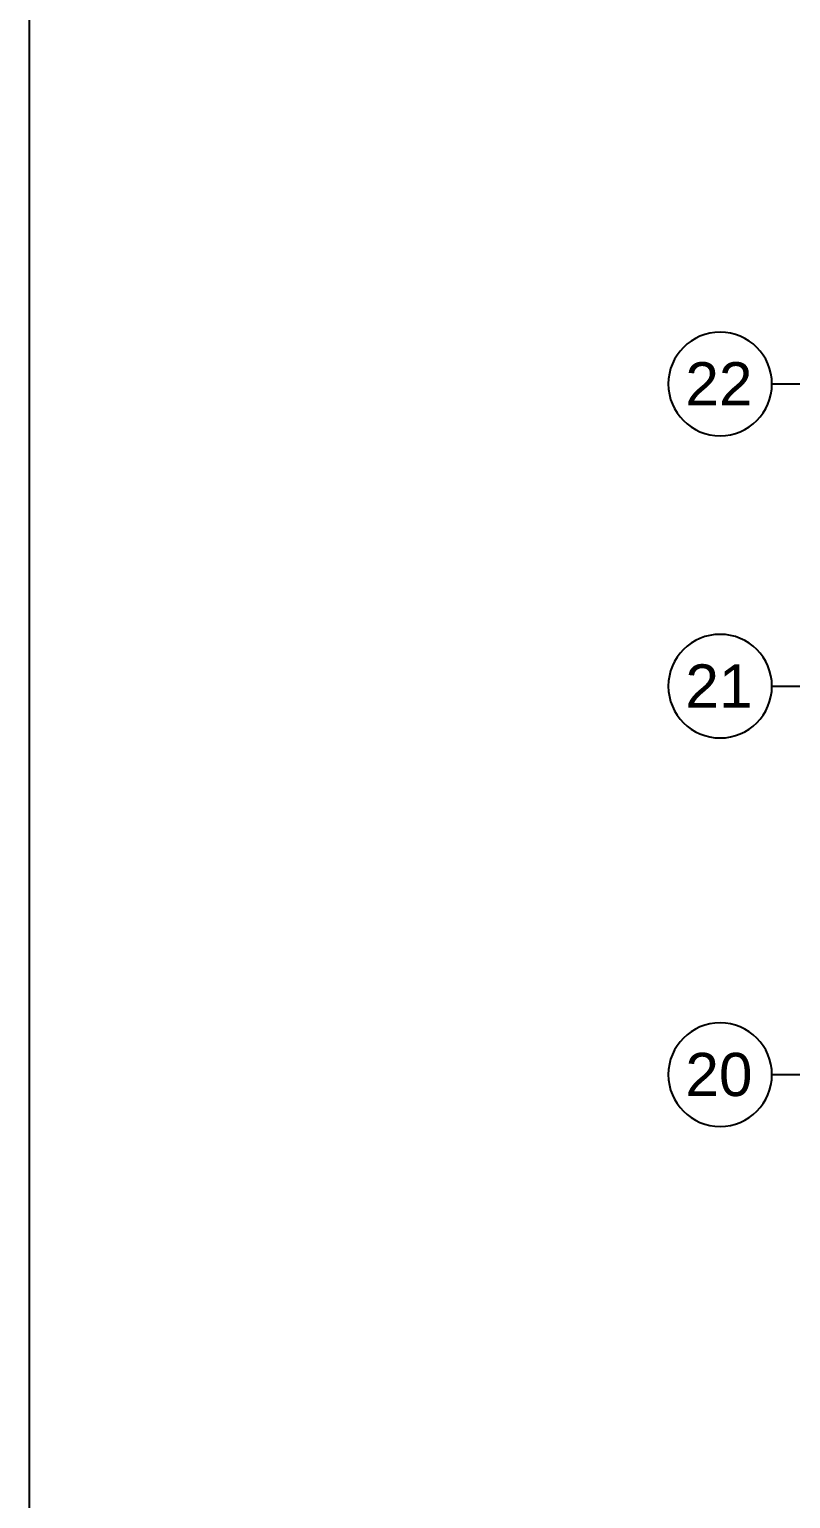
# Model space of a CAD drawing. Header units: millimetres. Extents: x -379292 to 1221486, y 92049 to 447512.
# Drawn here: x 43048 to 51864, y 235708 to 252726 of the extents above; entities that cross this region are included whole.
import ezdxf
from ezdxf.enums import TextEntityAlignment as Align

# ---------------------------------------------------------------- set-up
doc = ezdxf.new("R2010")
doc.units = ezdxf.units.MM
doc.linetypes.add('CENTER', pattern=[2, 1.25, -0.25, 0.25, -0.25])
for name, color, linetype in [('05_AXIS', 211, 'CENTER'), ('05_AXIS NAME', 7, 'Continuous'), ('05_HATCH SOLID-2', 253, 'Continuous')]:
    doc.layers.add(name, color=color, linetype=linetype)
doc.styles.add('YAZI-5', font='arial.ttf', dxfattribs={"height": 5})

# ---------------------------------------------------------------- blocks, each defined once
blk = doc.blocks.new('AWAKS ADI')
at = {"layer": '05_AXIS NAME', "color": 2}
blk.add_circle((0, 0), 6, dxfattribs=at)
at = {"layer": '05_AXIS NAME', "style": 'YAZI-5'}
blk.add_attdef('AKSADI', text='', height=5, dxfattribs=at).set_placement((0, 0), align=Align.MIDDLE_CENTER)
blk = doc.blocks.new('202_Aks')
at = {"layer": '05_AXIS', "ltscale": 500}
for p, q in [((-5000, -29500), (0, -29500)), ((-5000, -33000), (0, -33000)), ((-5000, -37500), (0, -37500))]:
    blk.add_line(p, q, dxfattribs=at)
at = {"layer": '05_AXIS NAME'}
ref = blk.add_blockref('AWAKS ADI', (-5600, -29500), dxfattribs=dict(at, xscale=-100, yscale=100, zscale=100))
ref.add_attrib('AKSADI', '22', dxfattribs={"height": 500, "style": 'YAZI-5'}).set_placement((-5614, -29498), align=Align.MIDDLE_CENTER)
ref = blk.add_blockref('AWAKS ADI', (-5600, -33000), dxfattribs=dict(at, xscale=-100, yscale=100, zscale=100))
ref.add_attrib('AKSADI', '21', dxfattribs={"height": 500, "style": 'YAZI-5'}).set_placement((-5614, -32998), align=Align.MIDDLE_CENTER)
ref = blk.add_blockref('AWAKS ADI', (-5600, -37500), dxfattribs=dict(at, xscale=-100, yscale=100, zscale=100))
ref.add_attrib('AKSADI', '20', dxfattribs={"height": 500, "style": 'YAZI-5'}).set_placement((-5614, -37498), align=Align.MIDDLE_CENTER)
blk = doc.blocks.new('OtoParkBodrumKatMimari')
at = {"layer": '05_HATCH SOLID-2', "color": 251, "ltscale": 25}
blk.add_lwpolyline([(150500, -8770), (-8600, -8770), (-8600, 187430)], dxfattribs=at)
at = {"layer": '05_AXIS'}
blk.add_blockref('202_Aks', (5000, 177300), dxfattribs=at)

msp = doc.modelspace()

# ---------------------------------------------------------------- block references
at = {"color": 8}
msp.add_blockref('OtoParkBodrumKatMimari', (51648, 100818.8), dxfattribs=at)

doc.saveas('drawing.dxf')
